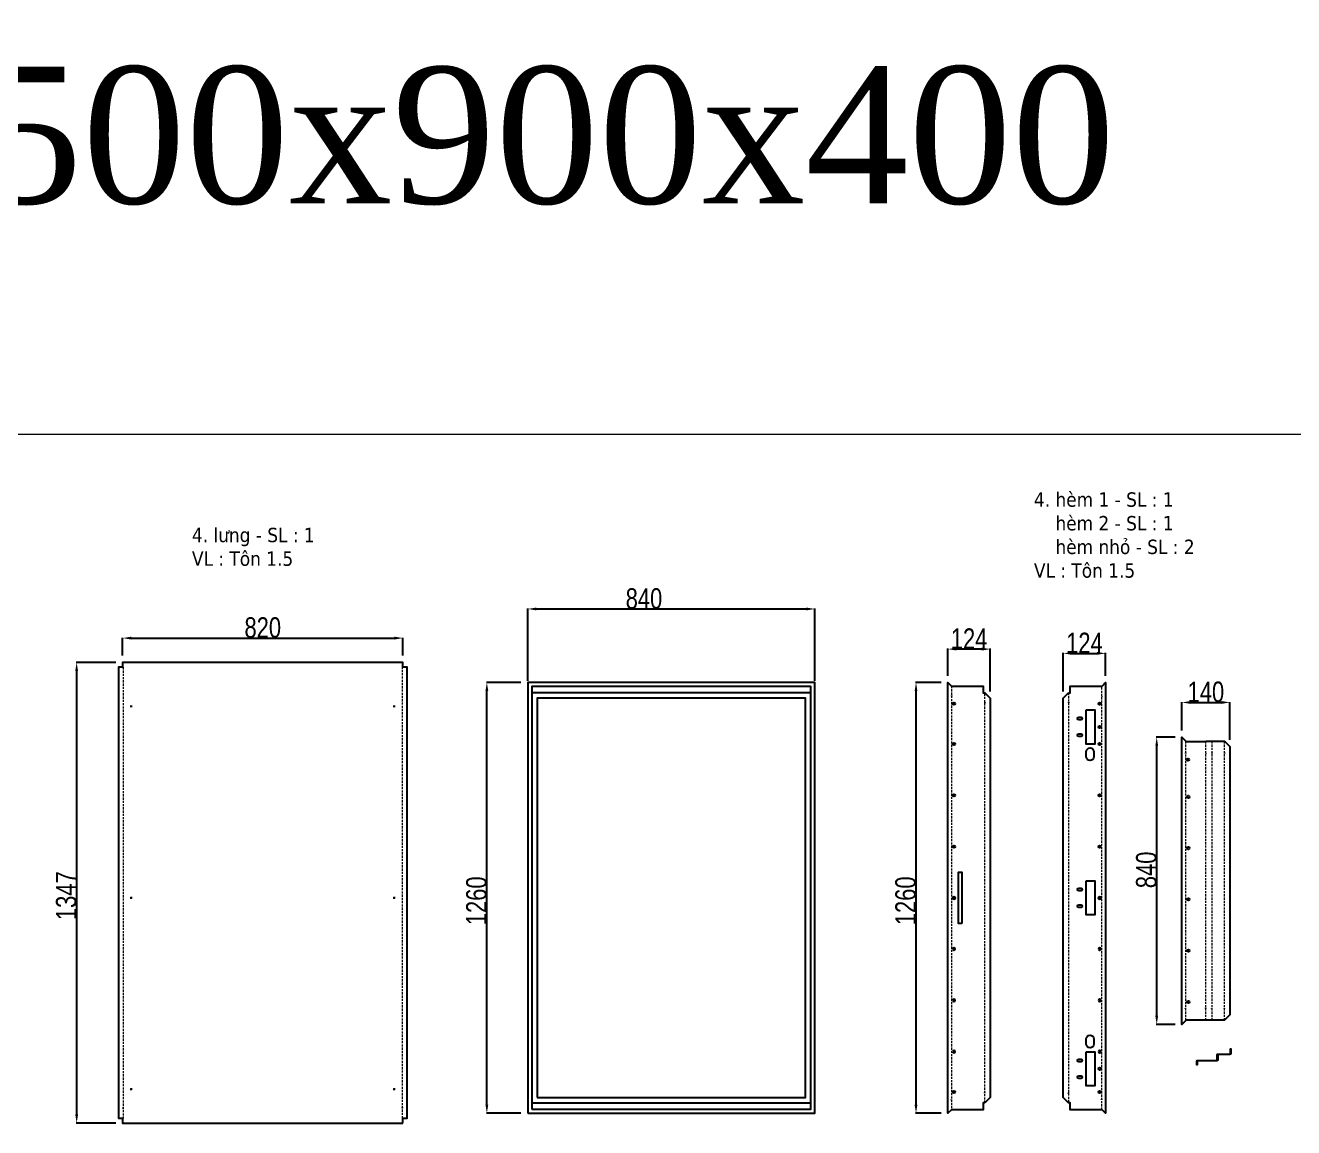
# Model space of a CAD drawing. Header units: inches. Extents: x 21 to 136330, y 8 to 58290.
# Drawn here: x 35282 to 38993, y 25974 to 29198 of the extents above; entities that cross this region are included whole.
import ezdxf
from ezdxf.enums import TextEntityAlignment as Align

# ---------------------------------------------------------------- set-up
doc = ezdxf.new("R2010")
doc.units = ezdxf.units.IN
doc.header["$MEASUREMENT"] = 0
doc.linetypes.add('HIDDEN', pattern=[9.525, 6.35, -3.175])
doc.layers.add('0 TĂNG CỨNG', color=7, linetype='Continuous', lineweight=15)
doc.layers.add('@.0.DM. NÉT ĐỨT', color=8, linetype='HIDDEN', lineweight=9)
doc.layers.add('1-EMC-ACESS', color=4, linetype='Continuous')
doc.layers.add('@.0.DM. NÉT CHÍNH', color=7, linetype='Continuous')
doc.layers.add('@.DM. KÍCH THƯỚC', color=8, linetype='Continuous', transparency=0.2)
doc.layers.add('@.DM. KÍCH THƯỚC @ 1', color=8, linetype='Continuous', transparency=0.2)
doc.styles.add('ARIAL', font='arial.ttf')
doc.styles.add('Note Text (ISO)', font='tahoma.ttf')
doc.styles.add('roman', font='roman.shx', dxfattribs={"width": 0.8})
doc.styles.add('Tahoma (Input Text)', font='tahoma.ttf')
doc.dimstyles.new('Kích thước Duy Mạnh', dxfattribs={"dimtxt": 30, "dimasz": 25, "dimexe": 1.25, "dimexo": 20, "dimtad": 1, "dimdec": 1, "dimtxsty": 'roman', "dimcen": 2.5, "dimclrd": 8, "dimclre": 8, "dimclrt": 2, "dimadec": 0, "dimazin": 0, "dimtfac": 1, "dimtdec": 1, "dimtix": 1, "dimtmove": 0, "dimatfit": 3, "dimfxl": 1, "dimtfillclr": 1, "dimarcsym": 0})

# ---------------------------------------------------------------- blocks, each defined once
blk = doc.blocks.new('*D978')
at = {"layer": '@.DM. KÍCH THƯỚC', "color": 8, "lineweight": -2, "transparency": 16777216}
for p, q in [((35546.6, 27334.5), (35430.7, 27334.5)), ((35546.6, 25987.5), (35430.7, 25987.5))]:
    blk.add_line(p, q, dxfattribs=at)
at = {"layer": '@.DM. KÍCH THƯỚC', "lineweight": -2, "transparency": 16777216}
blk.add_line((35432, 27309.5), (35432, 26012.5), dxfattribs=at)
at = {"layer": '@.DM. KÍCH THƯỚC', "transparency": 16777216}
for points in [[(35427.8, 27309.5), (35436.1, 27309.5), (35432, 27334.5)], [(35427.8, 26012.5), (35436.1, 26012.5), (35432, 25987.5)]]:
    blk.add_solid(points, dxfattribs=at)
at = {"layer": 'Defpoints', "color": 0, "transparency": 16777216}
for p in [(35566.6, 27334.5), (35432, 25987.5), (35566.6, 25987.5)]:
    blk.add_point(p, dxfattribs=at)
at = {"layer": '@.DM. KÍCH THƯỚC', "color": 2, "transparency": 16777216, "insert": (35371.3, 26581), "char_height": 60, "attachment_point": 1, "rotation": 90, "style": 'roman'}
blk.add_mtext('1347', dxfattribs=at)
blk = doc.blocks.new('*D979')
at = {"layer": '@.DM. KÍCH THƯỚC', "color": 8, "lineweight": -2, "transparency": 16777216}
for p, q in [((37961.5, 27275.9), (37886.8, 27275.9)), ((37961.5, 26016.1), (37886.8, 26016.1))]:
    blk.add_line(p, q, dxfattribs=at)
at = {"layer": '@.DM. KÍCH THƯỚC', "lineweight": -2, "transparency": 16777216}
blk.add_line((37888.1, 26041.1), (37888.1, 27250.9), dxfattribs=at)
at = {"layer": '@.DM. KÍCH THƯỚC', "transparency": 16777216}
for points in [[(37883.9, 27250.9), (37892.2, 27250.9), (37888.1, 27275.9)], [(37883.9, 26041.1), (37892.2, 26041.1), (37888.1, 26016.1)]]:
    blk.add_solid(points, dxfattribs=at)
at = {"layer": 'Defpoints', "color": 0, "transparency": 16777216}
for p in [(37888.1, 27275.9), (37981.5, 27275.9), (37981.5, 26016.1)]:
    blk.add_point(p, dxfattribs=at)
at = {"layer": '@.DM. KÍCH THƯỚC', "color": 2, "transparency": 16777216, "insert": (37827.4, 26566), "char_height": 60, "attachment_point": 1, "rotation": 90, "style": 'roman'}
blk.add_mtext('1260', dxfattribs=at)
blk = doc.blocks.new('KHUNG KT1')
at = {"color": 7}
blk.add_lwpolyline([(0, 0), (7128, 0), (7128, -5040), (0, -5040)], close=True, dxfattribs=at)
at = {"color": 1, "style": 'Tahoma (Input Text)', "flags": 8}
for tag, p in [('#01', (328.9, -4851.1)), ('#03', (1514.7, -4846.3)), ('#05', (2819, -4851.1)), ('#07', (4424, -4851.1)), ('#09', (5172.9, -4851.1)), ('#02', (189.8, -4995.1)), ('#04', (1755.3, -4995.1)), ('#06', (2727.8, -4995.1)), ('#08', (4382.7, -4995.1)), ('#10', (5172.9, -4995.1))]:
    blk.add_attdef(tag, p, '', height=60, dxfattribs=at)
blk.add_attdef('#11', text='', height=60, dxfattribs=at).set_placement((6996, -4961.6), align=Align.CENTER)
at = {"layer": '0 TĂNG CỨNG', "color": 1, "style": 'ARIAL'}
blk.add_attdef('#12', (852.8, -4987.6), '', height=60, dxfattribs=at)
blk = doc.blocks.new('*D1032')
at = {"layer": '@.DM. KÍCH THƯỚC', "color": 8, "lineweight": -2, "transparency": 16777216}
for p, q in [((38646.3, 27115.9), (38591.2, 27115.9)), ((38646.3, 26276.1), (38591.2, 26276.1))]:
    blk.add_line(p, q, dxfattribs=at)
at = {"layer": '@.DM. KÍCH THƯỚC', "lineweight": -2, "transparency": 16777216}
blk.add_line((38592.4, 26301.1), (38592.4, 27090.9), dxfattribs=at)
at = {"layer": '@.DM. KÍCH THƯỚC', "transparency": 16777216}
for points in [[(38588.3, 27090.9), (38596.6, 27090.9), (38592.4, 27115.9)], [(38588.3, 26301.1), (38596.6, 26301.1), (38592.4, 26276.1)]]:
    blk.add_solid(points, dxfattribs=at)
at = {"layer": 'Defpoints', "color": 0, "transparency": 16777216}
for p in [(38592.4, 27115.9), (38666.3, 27115.9), (38666.3, 26276.1)]:
    blk.add_point(p, dxfattribs=at)
at = {"layer": '@.DM. KÍCH THƯỚC', "color": 2, "transparency": 16777216, "insert": (38531.8, 26674.3), "char_height": 60, "attachment_point": 1, "rotation": 90, "style": 'roman'}
blk.add_mtext('840', dxfattribs=at)
blk = doc.blocks.new('*U324')
at = {"layer": '@.0.DM. NÉT CHÍNH', "color": 0}
blk.add_circle((0, 0), 3.5, dxfattribs=at)
blk = doc.blocks.new('*U325')
at = {"layer": '@.0.DM. NÉT CHÍNH', "color": 0, "linetype": 'ByBlock', "lineweight": -2, "transparency": 16777216}
for p in [(0, 450), (0, 300), (0, 150), (0, 0)]:
    blk.add_blockref('*U324', p, dxfattribs=at)
blk = doc.blocks.new('*U326')
at = {"layer": '@.0.DM. NÉT CHÍNH', "color": 0}
blk.add_circle((0, 0), 3.5, dxfattribs=at)
blk = doc.blocks.new('*U327')
at = {"layer": '@.0.DM. NÉT CHÍNH', "color": 0, "linetype": 'ByBlock', "lineweight": -2, "transparency": 16777216}
for p in [(0, 450), (0, 300), (0, 150), (0, 0)]:
    blk.add_blockref('*U326', p, dxfattribs=at)
blk = doc.blocks.new('*U308')
at = {"layer": '@.0.DM. NÉT CHÍNH', "color": 0}
blk.add_circle((0, 0), 3.5, dxfattribs=at)
blk = doc.blocks.new('*U309')
at = {"layer": '@.0.DM. NÉT CHÍNH', "color": 0, "linetype": 'ByBlock', "lineweight": -2, "transparency": 16777216}
for p in [(0, 450), (0, 300), (0, 150), (0, 0)]:
    blk.add_blockref('*U308', p, dxfattribs=at)
blk = doc.blocks.new('*U310')
at = {"layer": '@.0.DM. NÉT CHÍNH', "color": 0}
blk.add_circle((0, 0), 3.5, dxfattribs=at)
blk = doc.blocks.new('*U311')
at = {"layer": '@.0.DM. NÉT CHÍNH', "color": 0, "linetype": 'ByBlock', "lineweight": -2, "transparency": 16777216}
for p in [(0, 450), (0, 300), (0, 150), (0, 0)]:
    blk.add_blockref('*U310', p, dxfattribs=at)
blk = doc.blocks.new('*U312')
at = {"layer": '@.0.DM. NÉT CHÍNH', "color": 0}
blk.add_circle((0, 0), 3.5, dxfattribs=at)
blk = doc.blocks.new('*U313')
at = {"layer": '@.0.DM. NÉT CHÍNH', "color": 0, "linetype": 'ByBlock', "lineweight": -2, "transparency": 16777216}
for p in [(0, 600), (0, 450), (0, 300), (0, 150), (0, 0)]:
    blk.add_blockref('*U312', p, dxfattribs=at)
blk = doc.blocks.new('*D1035')
at = {"layer": '@.DM. KÍCH THƯỚC', "color": 8, "lineweight": -2, "transparency": 16777216}
for p, q in [((37981.5, 27295.9), (37981.5, 27374.9)), ((38105.3, 27250), (38105.3, 27374.9))]:
    blk.add_line(p, q, dxfattribs=at)
at = {"layer": '@.DM. KÍCH THƯỚC', "lineweight": -2, "transparency": 16777216}
blk.add_line((38080.3, 27373.6), (38006.5, 27373.6), dxfattribs=at)
at = {"layer": '@.DM. KÍCH THƯỚC', "transparency": 16777216}
for points in [[(38006.5, 27377.8), (38006.5, 27369.4), (37981.5, 27373.6)], [(38080.3, 27377.8), (38080.3, 27369.4), (38105.3, 27373.6)]]:
    blk.add_solid(points, dxfattribs=at)
at = {"layer": 'Defpoints', "color": 0, "transparency": 16777216}
for p in [(37981.5, 27373.6), (37981.5, 27275.9), (38105.3, 27230)]:
    blk.add_point(p, dxfattribs=at)
at = {"layer": '@.DM. KÍCH THƯỚC', "color": 2, "transparency": 16777216, "insert": (38043.4, 27404.2), "char_height": 60, "attachment_point": 5, "style": 'roman'}
blk.add_mtext('124', dxfattribs=at)
blk = doc.blocks.new('*D1036')
at = {"layer": '@.DM. KÍCH THƯỚC', "color": 8, "lineweight": -2, "transparency": 16777216}
for p, q in [((38319, 27250), (38319, 27362.4)), ((38442.8, 27295.9), (38442.8, 27362.4))]:
    blk.add_line(p, q, dxfattribs=at)
at = {"layer": '@.DM. KÍCH THƯỚC', "lineweight": -2, "transparency": 16777216}
blk.add_line((38344, 27361.1), (38417.8, 27361.1), dxfattribs=at)
at = {"layer": '@.DM. KÍCH THƯỚC', "transparency": 16777216}
for points in [[(38344, 27365.3), (38344, 27357), (38319, 27361.1)], [(38417.8, 27365.3), (38417.8, 27357), (38442.8, 27361.1)]]:
    blk.add_solid(points, dxfattribs=at)
at = {"layer": 'Defpoints', "color": 0, "transparency": 16777216}
for p in [(38442.8, 27361.1), (38442.8, 27275.9), (38319, 27230)]:
    blk.add_point(p, dxfattribs=at)
at = {"layer": '@.DM. KÍCH THƯỚC', "color": 2, "transparency": 16777216, "insert": (38380.9, 27391.8), "char_height": 60, "attachment_point": 5, "style": 'roman'}
blk.add_mtext('124', dxfattribs=at)
blk = doc.blocks.new('*D1037')
at = {"layer": '@.DM. KÍCH THƯỚC', "color": 8, "lineweight": -2, "transparency": 16777216}
for p, q in [((38666.3, 27135.9), (38666.3, 27218.8)), ((38806.3, 27108.5), (38806.3, 27218.8))]:
    blk.add_line(p, q, dxfattribs=at)
at = {"layer": '@.DM. KÍCH THƯỚC', "lineweight": -2, "transparency": 16777216}
blk.add_line((38691.3, 27217.6), (38781.3, 27217.6), dxfattribs=at)
at = {"layer": '@.DM. KÍCH THƯỚC', "transparency": 16777216}
for points in [[(38691.3, 27221.8), (38691.3, 27213.4), (38666.3, 27217.6)], [(38781.3, 27221.8), (38781.3, 27213.4), (38806.3, 27217.6)]]:
    blk.add_solid(points, dxfattribs=at)
at = {"layer": 'Defpoints', "color": 0, "transparency": 16777216}
for p in [(38806.3, 27217.6), (38666.3, 27115.9), (38806.3, 27088.5)]:
    blk.add_point(p, dxfattribs=at)
at = {"layer": '@.DM. KÍCH THƯỚC', "color": 2, "transparency": 16777216, "insert": (38736.3, 27248.2), "char_height": 60, "attachment_point": 5, "style": 'roman'}
blk.add_mtext('140', dxfattribs=at)
blk = doc.blocks.new('*D1026')
at = {"layer": '@.DM. KÍCH THƯỚC', "color": 8, "lineweight": -2, "transparency": 16777216}
for p, q in [((36731.9, 27275.9), (36631.1, 27275.9)), ((36731.9, 26016.1), (36631.1, 26016.1))]:
    blk.add_line(p, q, dxfattribs=at)
at = {"layer": '@.DM. KÍCH THƯỚC', "lineweight": -2, "transparency": 16777216}
blk.add_line((36632.3, 26041.1), (36632.3, 27250.9), dxfattribs=at)
at = {"layer": '@.DM. KÍCH THƯỚC', "transparency": 16777216}
for points in [[(36628.1, 27250.9), (36636.5, 27250.9), (36632.3, 27275.9)], [(36628.1, 26041.1), (36636.5, 26041.1), (36632.3, 26016.1)]]:
    blk.add_solid(points, dxfattribs=at)
at = {"layer": 'Defpoints', "color": 0, "transparency": 16777216}
for p in [(36632.3, 27275.9), (36751.9, 27275.9), (36751.9, 26016.1)]:
    blk.add_point(p, dxfattribs=at)
at = {"layer": '@.DM. KÍCH THƯỚC', "color": 2, "transparency": 16777216, "insert": (36571.7, 26566), "char_height": 60, "attachment_point": 1, "rotation": 90, "style": 'roman'}
blk.add_mtext('1260', dxfattribs=at)
blk = doc.blocks.new('*D1027')
at = {"layer": '@.DM. KÍCH THƯỚC', "color": 8, "lineweight": -2, "transparency": 16777216}
for p, q in [((36752, 27281), (36752, 27492.2)), ((37591.9, 27281), (37591.9, 27492.2))]:
    blk.add_line(p, q, dxfattribs=at)
at = {"layer": '@.DM. KÍCH THƯỚC', "lineweight": -2, "transparency": 16777216}
blk.add_line((36777, 27491), (37566.9, 27491), dxfattribs=at)
at = {"layer": '@.DM. KÍCH THƯỚC', "transparency": 16777216}
for points in [[(36777, 27495.1), (36777, 27486.8), (36752, 27491)], [(37566.9, 27495.1), (37566.9, 27486.8), (37591.9, 27491)]]:
    blk.add_solid(points, dxfattribs=at)
at = {"layer": 'Defpoints', "color": 0, "transparency": 16777216}
for p in [(37591.9, 27491), (36752, 27261), (37591.9, 27261)]:
    blk.add_point(p, dxfattribs=at)
at = {"layer": '@.DM. KÍCH THƯỚC', "color": 2, "transparency": 16777216, "insert": (37038.5, 27551.6), "char_height": 60, "attachment_point": 1, "style": 'roman'}
blk.add_mtext('840', dxfattribs=at)
blk = doc.blocks.new('*D1028')
at = {"layer": '@.DM. KÍCH THƯỚC', "color": 8, "lineweight": -2, "transparency": 16777216}
for p, q in [((35566.6, 27354.5), (35566.6, 27407)), ((36386.6, 27354.5), (36386.6, 27407))]:
    blk.add_line(p, q, dxfattribs=at)
at = {"layer": '@.DM. KÍCH THƯỚC', "lineweight": -2, "transparency": 16777216}
blk.add_line((35591.6, 27405.8), (36361.6, 27405.8), dxfattribs=at)
at = {"layer": '@.DM. KÍCH THƯỚC', "transparency": 16777216}
for points in [[(35591.6, 27409.9), (35591.6, 27401.6), (35566.6, 27405.8)], [(36361.6, 27409.9), (36361.6, 27401.6), (36386.6, 27405.8)]]:
    blk.add_solid(points, dxfattribs=at)
at = {"layer": 'Defpoints', "color": 0, "transparency": 16777216}
for p in [(36386.6, 27405.8), (35566.6, 27334.5), (36386.6, 27334.5)]:
    blk.add_point(p, dxfattribs=at)
at = {"layer": '@.DM. KÍCH THƯỚC', "color": 2, "transparency": 16777216, "insert": (35976.6, 27436.4), "char_height": 60, "attachment_point": 5, "style": 'roman'}
blk.add_mtext('820', dxfattribs=at)

msp = doc.modelspace()

# ---------------------------------------------------------------- linework, layer by layer
at = {"layer": '@.0.DM. NÉT CHÍNH'}
for p, q in [((35566.6175, 27320.4972), (35567.8209, 27320.4972)), ((36386.4979, 27320.4972), (36385.2945, 27320.4972)), ((38730.9501, 26170.795), (38730.9501, 26170.8657)), ((35566.6175, 26001.4972), (35567.8209, 26001.4972)), ((36386.4979, 26001.4972), (36385.2945, 26001.4972))]:
    msp.add_line(p, q, dxfattribs=at)
at = {"layer": '@.0.DM. NÉT CHÍNH', "color": 1}
for p, q in [((35594.0577, 27205.9972), (35589.0577, 27205.9972)), ((35591.5577, 27203.4972), (35591.5577, 27208.4972)), ((36364.0577, 27205.9972), (36359.0577, 27205.9972)), ((36361.5577, 27203.4972), (36361.5577, 27208.4972)), ((37992.2272, 27237.4991), (37992.2272, 27235.9991)), ((38089.6201, 27217.1208), (38089.6201, 27215.6208)), ((38334.6796, 27218.0304), (38334.6796, 27216.5304)), ((38432.0725, 27236.2768), (38432.0725, 27234.7768)), ((38676.9651, 27070.0537), (38676.9651, 27068.5537)), ((38735.858, 27069.5577), (38735.858, 27068.0577)), ((38753.2509, 27069.8057), (38753.2509, 27068.3057)), ((38790.6439, 27070.0537), (38790.6439, 27068.5537)), ((35591.5577, 26643.4972), (35591.5577, 26648.4972)), ((36361.5577, 26643.4972), (36361.5577, 26648.4972)), ((35594.0577, 26645.9972), (35589.0577, 26645.9972)), ((36364.0577, 26645.9972), (36359.0577, 26645.9972)), ((38676.9651, 26321.9407), (38676.9651, 26323.4407)), ((38735.858, 26322.4367), (38735.858, 26323.9367)), ((38753.2509, 26322.1887), (38753.2509, 26323.6887)), ((38790.6439, 26321.9407), (38790.6439, 26323.4407)), ((35594.0577, 26085.9972), (35589.0577, 26085.9972)), ((35591.5577, 26083.4972), (35591.5577, 26088.4972)), ((36364.0577, 26085.9972), (36359.0577, 26085.9972)), ((36361.5577, 26083.4972), (36361.5577, 26088.4972)), ((37992.2272, 26054.4953), (37992.2272, 26055.9953)), ((38089.6201, 26074.8735), (38089.6201, 26076.3735)), ((38334.6796, 26073.9639), (38334.6796, 26075.4639)), ((38432.0725, 26055.7175), (38432.0725, 26057.2175)), ((35567.8613, 26030.4046), (35567.8613, 26031.9046)), ((36385.2542, 26031.2551), (36385.2542, 26032.7551))]:
    msp.add_line(p, q, dxfattribs=at)
at = {"layer": '@.0.DM. NÉT CHÍNH'}
for points in [[(36386.5577, 25987.4972), (36386.5577, 26001.4972), (36398.9506, 26001.4972), (36398.9506, 27320.4972), (36386.5577, 27320.4972), (36386.5577, 27334.4972), (35566.5577, 27334.4972), (35566.5577, 27320.4972), (35554.1648, 27320.4972), (35554.1648, 26001.4972), (35566.5577, 26001.4972), (35566.5577, 25987.4972)], [(36751.9273, 26015.9972), (37591.9273, 26015.9972), (37591.9273, 27275.9339), (36751.9273, 27275.9339)], [(36763.9273, 26027.9972), (37579.9273, 26027.9972), (37579.9273, 27263.9339), (36763.9273, 27263.9339)], [(36763.9273, 26046.4972), (37579.9273, 26046.4972), (37579.9273, 27245.4972), (36763.9273, 27245.4972)], [(38089.8873, 26046.5679), (38084.9236, 26046.5679), (38084.9236, 26026.4972), (37991.96, 26026.4972), (37981.5307, 26016.0679), (37981.5307, 27275.9265), (37991.96, 27265.4972), (38084.9236, 27265.4972), (38084.9236, 27245.4265), (38089.8873, 27245.4265), (38105.3166, 27229.9972), (38105.3166, 26061.9972)], [(38334.4124, 27245.4265), (38339.3761, 27245.4265), (38339.3761, 27265.4972), (38432.3397, 27265.4972), (38442.769, 27275.9265), (38442.769, 26016.0679), (38432.3397, 26026.4972), (38339.3761, 26026.4972), (38339.3761, 26046.5679), (38334.4124, 26046.5679), (38318.9832, 26061.9972), (38318.9832, 27229.9972)], [(36779.4273, 26061.9972), (37564.4273, 26061.9972), (37564.4273, 27229.9972), (36779.4273, 27229.9972)], [(38806.3403, 27088.4972), (38806.3403, 26303.4972), (38790.911, 26288.0679), (38737.5545, 26288.0679), (38734.1616, 26288.1972), (38678.3979, 26288.1972), (38666.2686, 26276.0679), (38666.2686, 27115.9265), (38678.3979, 27103.7972), (38734.1616, 27103.7972), (38737.5545, 27103.9265), (38790.911, 27103.9265)]]:
    msp.add_lwpolyline(points, close=True, dxfattribs=at)
at = {"layer": '@.0.DM. NÉT CHÍNH', "color": 2}
for points in [[(38370.8761, 27166.2472), (38364.8761, 27166.2472, -1), (38364.8761, 27174.2472), (38370.8761, 27174.2472, -1)], [(38370.8761, 27117.7472), (38364.8761, 27117.7472, -1), (38364.8761, 27125.7472), (38370.8761, 27125.7472, -1)], [(38408.3761, 27073.4972), (38408.3761, 27058.4972, -1), (38386.3761, 27058.4972), (38386.3761, 27073.4972, -1)], [(38370.8761, 26666.2472), (38364.8761, 26666.2472, -1), (38364.8761, 26674.2472), (38370.8761, 26674.2472, -1)], [(38370.8761, 26617.7472), (38364.8761, 26617.7472, -1), (38364.8761, 26625.7472), (38370.8761, 26625.7472, -1)], [(38408.3761, 26233.4972), (38408.3761, 26218.4972, -1), (38386.3761, 26218.4972), (38386.3761, 26233.4972, -1)], [(38370.8761, 26166.2472), (38364.8761, 26166.2472, -1), (38364.8761, 26174.2472), (38370.8761, 26174.2472, -1)], [(38370.8761, 26117.7472), (38364.8761, 26117.7472, -1), (38364.8761, 26125.7472), (38370.8761, 26125.7472, -1)]]:
    msp.add_lwpolyline(points, format="xyb", close=True, dxfattribs=at)
for points in [[(38386.3761, 27195.9972), (38411.3761, 27195.9972), (38411.3761, 27095.9972), (38386.3761, 27095.9972)], [(38021.9236, 26570.9972), (38011.9236, 26570.9972), (38011.9236, 26720.9972), (38021.9236, 26720.9972)], [(38386.3761, 26695.9972), (38411.3761, 26695.9972), (38411.3761, 26595.9972), (38386.3761, 26595.9972)], [(38386.3761, 26195.9972), (38411.3761, 26195.9972), (38411.3761, 26095.9972), (38386.3761, 26095.9972)]]:
    msp.add_lwpolyline(points, close=True, dxfattribs=at)
at = {"layer": '@.0.DM. NÉT CHÍNH'}
msp.add_lwpolyline([(38709.4501, 26167.795, -0.414213562), (38712.4501, 26170.795), (38767.9501, 26170.795, 0.414213562), (38769.4501, 26172.295), (38769.4501, 26186.295, -0.414213562), (38772.4501, 26189.295), (38806.4501, 26189.295, 0.414213562), (38807.9501, 26190.795), (38807.9501, 26204.795), (38809.4501, 26204.795), (38809.4501, 26190.795, -0.414213562), (38806.4501, 26187.795), (38772.4501, 26187.795, 0.414213562), (38770.9501, 26186.295), (38770.9501, 26172.295, -0.414213562), (38767.9501, 26169.295), (38712.4501, 26169.295, 0.414213562), (38710.9501, 26167.795), (38710.9501, 26157.295), (38709.4501, 26157.295), (38709.4501, 26167.795), (38709.4501, 26167.8657), (38709.451, 26167.8657)], format="xyb", dxfattribs=at)
at = {"layer": '@.0.DM. NÉT CHÍNH', "color": 2}
for centre in [(37998.9236, 27213.9265), (38425.3761, 27213.9265), (38425.3761, 27145.9972), (38425.3761, 26145.9972), (37998.9236, 26078.0679), (38425.3761, 26078.0679)]:
    msp.add_circle(centre, 3.5, dxfattribs=at)
at = {"layer": '@.0.DM. NÉT CHÍNH'}
for centre in [(38683.6616, 27050.4972), (37998.9236, 26645.9972), (38425.3761, 26645.9972), (38685.2573, 26341.4334)]:
    msp.add_circle(centre, 3.5, dxfattribs=at)
at = {"layer": '@.0.DM. NÉT ĐỨT'}
for p, q in [((35567.8613, 27320.4972), (35567.8613, 26001.4972)), ((36385.2542, 26001.4972), (36385.2542, 27320.4972)), ((37992.2272, 27265.5905), (37992.2272, 26026.4038)), ((38089.6201, 26046.5679), (38089.6201, 27245.4265)), ((38334.6796, 27245.4265), (38334.6796, 26046.5679)), ((38432.0725, 26026.4038), (38432.0725, 27265.5905)), ((38676.9651, 27103.7972), (38676.9651, 26288.1972)), ((38735.858, 26288.1325), (38735.858, 27103.8618)), ((38753.2509, 27103.9265), (38753.2509, 26288.0679)), ((38790.6439, 26288.0679), (38790.6439, 27103.9265))]:
    msp.add_line(p, q, dxfattribs=at)

# ---------------------------------------------------------------- block references
at = {"layer": '0 TĂNG CỨNG', "color": 1, "xscale": 0.8792977987369557, "yscale": 0.8792977987369557, "zscale": 0.8792977987369557}
msp.add_blockref('KHUNG KT1', (33067.756, 28001.9221), dxfattribs=at)
at = {"layer": '@.0.DM. NÉT CHÍNH', "color": 1}
for name, p in [('*U325', (37998.9236, 26645.9972)), ('*U309', (38425.3761, 26645.9972)), ('*U313', (38685.2573, 26341.4334))]:
    msp.add_blockref(name, p, dxfattribs=at)
at = {"layer": '@.0.DM. NÉT CHÍNH', "color": 1, "xscale": -1, "rotation": 180}
for name, p in [('*U327', (37998.9236, 26645.9972)), ('*U311', (38425.3761, 26645.9972))]:
    msp.add_blockref(name, p, dxfattribs=at)

# ---------------------------------------------------------------- texts
at = {"layer": '1-EMC-ACESS', "color": 1, "linetype": 'ByBlock', "lineweight": -2, "insert": (36179.0432, 29077.1135), "char_height": 400.0752, "width": 13787.318684, "attachment_point": 2, "style": 'ARIAL'}
msp.add_mtext('{\\fTimes New Roman|b0|i0|c0|p18;\\C2;TỦ 1500x900x400}', dxfattribs=at)
at = {"layer": '@.0.DM. NÉT CHÍNH', "color": 2, "char_height": 41.999999, "width": 551.411705, "attachment_point": 1, "line_spacing_factor": 0.987884, "style": 'Note Text (ISO)'}
for s, insert in [('\\fTahoma|b0|i0;4. hèm 1 - SL : 1\\P\\fTahoma|b0|i0;    hèm 2 - SL : 1\\P\\fTahoma|b0|i0;    hèm nhỏ - SL : 2\\P\\fTahoma|b0|i0;VL : Tôn 1.5\\P', (38233.1809, 27832.0343)), ('\\fTahoma|b0|i0;4. lưng - SL : 1\\P\\fTahoma|b0|i0;VL : Tôn 1.5\\P', (35769.4107, 27728.3376))]:
    msp.add_mtext(s, dxfattribs=dict(at, insert=insert))

# ---------------------------------------------------------------- dimensions: what is measured, and where the dimension line sits
at = {"layer": '@.DM. KÍCH THƯỚC @ 1', "color": 0}
for base, p1, p2, angle, picture, middle in [((37591.8566, 27490.9607), (36751.998, 27260.9972), (37591.8566, 27260.9972), 180, '*D1027', (37100.2504, 27490.9607)), ((35431.9684, 25987.4972), (35566.5577, 27334.4972), (35566.5577, 25987.4972), 90, '*D978', (35431.9684, 26660.9972)), ((36632.3105, 27275.9339), (36751.9273, 26016.0679), (36751.9273, 27275.9339), 90, '*D1026', (36632.3105, 26645.9972)), ((37888.0581, 27275.9265), (37981.5307, 26016.0679), (37981.5307, 27275.9265), 90, '*D979', (37888.0581, 26645.9972)), ((38592.4317, 27115.9265), (38666.2686, 26276.0679), (38666.2686, 27115.9265), 270, '*D1032', (38592.4317, 26735.9982))]:
    dim = msp.add_linear_dim(base=base, p1=p1, p2=p2, angle=angle, dimstyle='Kích thước Duy Mạnh', override={"dimscale": 1, "dimtxt": 60, "dimdec": 0, "dimclrd": 256, "dimtdec": 0, "dimtix": 1, "dimtofl": 0, "dimtmove": 0, "dimatfit": 1}, dxfattribs=at)
    dim.commit()
    dim.dimension.update_dxf_attribs({"geometry": picture, "text_midpoint": middle, "dimtype": 128})
for base, p1, p2, picture, middle in [((36386.5577, 27405.7775), (35566.5577, 27334.4972), (36386.5577, 27334.4972), '*D1028', (35976.5577, 27436.4025)), ((37981.5307, 27373.6121), (38105.3166, 27229.9972), (37981.5307, 27275.9265), '*D1035', (38043.4236, 27404.2371)), ((38442.769, 27361.1326), (38318.9832, 27229.9972), (38442.769, 27275.9265), '*D1036', (38380.8761, 27391.7576)), ((38806.3403, 27217.5838), (38666.2686, 27115.9265), (38806.3403, 27088.4972), '*D1037', (38736.3045, 27248.2088))]:
    dim = msp.add_linear_dim(base=base, p1=p1, p2=p2, dimstyle='Kích thước Duy Mạnh', override={"dimscale": 1, "dimtxt": 60, "dimdec": 0, "dimclrd": 256, "dimtdec": 0, "dimtix": 1, "dimtofl": 0, "dimtmove": 0, "dimatfit": 1}, dxfattribs=at)
    dim.commit()
    dim.dimension.update_dxf_attribs({"geometry": picture, "text_midpoint": middle})

doc.saveas('drawing.dxf')
